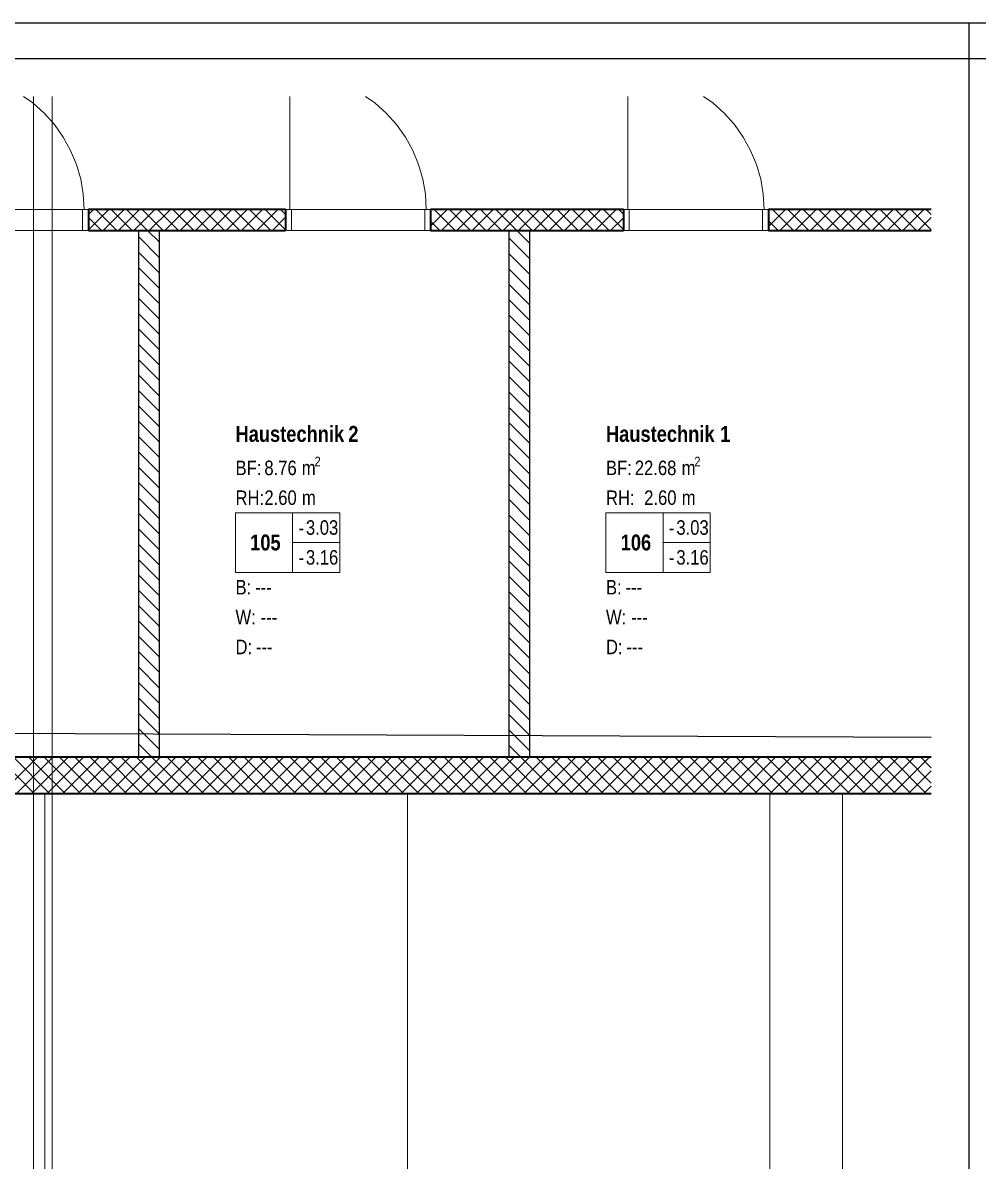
# Model space of a CAD drawing. Extents: x 885 to 2021, y 330 to 1122.
# Drawn here: x 1595.8 to 1727.6, y 798.9 to 956 of the extents above; entities that cross this region are included whole.
import ezdxf
from ezdxf.lldxf.tags import DXFTag

# ---------------------------------------------------------------- set-up
doc = ezdxf.new("R2010")
doc.units = 0
doc.layers.get('0').update_dxf_attribs({"lineweight": 25})
for name, color, linetype, lineweight in [('000-3 Kataster Parzellengrenzen', 7, 'Continuous', 25), ('010 Türen', 7, 'Continuous', 25), ('015 Innenwände', 7, 'Continuous', 25), ('015 Innenwände Bauteilschraffuren', 7, 'Continuous', 25), ('027 Oberhalb', 7, 'Continuous', 25), ('030 Bodenaufbauten', 7, 'Continuous', 25), ('035 Decken', 7, 'Continuous', 25), ('060 Möbel Einbau', 7, 'Continuous', 25), ('080 Raum Innen Kontur', 7, 'Continuous', 25), ('080 Raum Innen Kontur Neu', 7, 'Continuous', 25), ('080 Raum Innen Text', 7, 'Continuous', 25), ('080 Raum Innen Textrahmen', 7, 'Continuous', 25)]:
    doc.layers.add(name, color=color, linetype=linetype, lineweight=lineweight)
doc.layers.add('GP_Kopf', color=7, linetype='Continuous', lineweight=25, true_color=0xffff80)
doc.styles.get("Standard").update_dxf_attribs({"font": 'arial.ttf'})
tags = doc.linetypes.add('Strich 3_1mm Kanten', pattern=[0.004, 0.003, -0.001]).pattern_tags.tags
tags[6:7] = [DXFTag(74, 4), DXFTag(75, 0), DXFTag(340, '0'), DXFTag(46, 1.0), DXFTag(50, 0.0), DXFTag(44, 0.0), DXFTag(45, 0.0)]
tags[4:5] = [DXFTag(74, 4), DXFTag(75, 0), DXFTag(340, '0'), DXFTag(46, 1.0), DXFTag(50, 0.0), DXFTag(44, 0.0), DXFTag(45, 0.0)]
tags = doc.linetypes.add('Strichpunkt 3_1_1mm Achsen', pattern=[0.005, 0.003, -0.001, 0, -0.001]).pattern_tags.tags
tags[10:11] = [DXFTag(74, 4), DXFTag(75, 0), DXFTag(340, '0'), DXFTag(46, 1.0), DXFTag(50, 0.0), DXFTag(44, 0.0), DXFTag(45, 0.0)]
tags[8:9] = [DXFTag(74, 4), DXFTag(75, 0), DXFTag(340, '0'), DXFTag(46, 1.0), DXFTag(50, 0.0), DXFTag(44, 0.0), DXFTag(45, 0.0)]
tags[6:7] = [DXFTag(74, 4), DXFTag(75, 0), DXFTag(340, '0'), DXFTag(46, 1.0), DXFTag(50, 0.0), DXFTag(44, 0.0), DXFTag(45, 0.0)]
tags[4:5] = [DXFTag(74, 4), DXFTag(75, 0), DXFTag(340, '0'), DXFTag(46, 1.0), DXFTag(50, 0.0), DXFTag(44, 0.0), DXFTag(45, 0.0)]
tags = doc.linetypes.add('Strichpunkt 6_2_2mm Schnitt', pattern=[0.5, 0.3, -0.1, 0, -0.1]).pattern_tags.tags
tags[10:11] = [DXFTag(74, 4), DXFTag(75, 0), DXFTag(340, '0'), DXFTag(46, 1.0), DXFTag(50, 0.0), DXFTag(44, 0.0), DXFTag(45, 0.0)]
tags[8:9] = [DXFTag(74, 4), DXFTag(75, 0), DXFTag(340, '0'), DXFTag(46, 1.0), DXFTag(50, 0.0), DXFTag(44, 0.0), DXFTag(45, 0.0)]
tags[6:7] = [DXFTag(74, 4), DXFTag(75, 0), DXFTag(340, '0'), DXFTag(46, 1.0), DXFTag(50, 0.0), DXFTag(44, 0.0), DXFTag(45, 0.0)]
tags[4:5] = [DXFTag(74, 4), DXFTag(75, 0), DXFTag(340, '0'), DXFTag(46, 1.0), DXFTag(50, 0.0), DXFTag(44, 0.0), DXFTag(45, 0.0)]
tags = doc.linetypes.add('Unsichtbare Linie', pattern='A,0,[1,5773_032 -1.UG1.shx,S=10,R=0,X=0,Y=0],-10,0', length=10).pattern_tags.tags
tags[14:15] = [DXFTag(74, 4), DXFTag(75, 0), DXFTag(340, '0'), DXFTag(46, 1.0), DXFTag(50, 0.0), DXFTag(44, 0.0), DXFTag(45, 0.0)]
tags[12:13] = [DXFTag(74, 4), DXFTag(75, 0), DXFTag(340, '0'), DXFTag(46, 1.0), DXFTag(50, 0.0), DXFTag(44, 0.0), DXFTag(45, 0.0)]

# ---------------------------------------------------------------- blocks, each defined once
blk = doc.blocks.new('Polygon-A0T8DIMLAL', base_point=(891.37, 366.97))
at = {"color": 0, "linetype": 'ByBlock', "lineweight": -2, "ltscale": 0.25}
blk.add_line((891.37, 951.03), (1931.37, 951.03), dxfattribs=at)
blk = doc.blocks.new('Polygon-A0T8DIMNAL', base_point=(886.37, 361.97))
at = {"color": 0, "linetype": 'ByBlock', "lineweight": -2, "ltscale": 0.25}
blk.add_line((886.37, 955.97), (1936.37, 955.97), dxfattribs=at)
blk = doc.blocks.new('Referenz-A0T8DINEAL', base_point=(896.59, 372.19))
at = {"layer": '000-3 Kataster Parzellengrenzen', "color": 0, "linetype": 'Continuous', "lineweight": -2, "ltscale": 0.0625}
blk.add_line((1490.82, 858.39), (1721.15, 857.38), dxfattribs=at)
blk.add_line((1490.82, 858.39), (1721.15, 857.38), dxfattribs=at)
at = {"layer": '010 Türen', "color": 0, "linetype": 'Continuous', "lineweight": 13, "ltscale": 0.0169}
for p, q in [((1597.2, 944.9), (1595.92, 945.81)), ((1598.77, 943.5), (1597.2, 944.9)), ((1644.4, 944.9), (1643.12, 945.81)), ((1645.97, 943.5), (1644.4, 944.9)), ((1691, 944.9), (1689.72, 945.81)), ((1692.57, 943.5), (1691, 944.9)), ((1600.18, 941.92), (1598.77, 943.5)), ((1647.38, 941.92), (1645.97, 943.5)), ((1693.98, 941.92), (1692.57, 943.5)), ((1601.4, 940.2), (1600.18, 941.92)), ((1648.6, 940.2), (1647.38, 941.92)), ((1695.2, 940.2), (1693.98, 941.92)), ((1602.42, 938.36), (1601.4, 940.2)), ((1649.62, 938.36), (1648.6, 940.2)), ((1696.22, 938.36), (1695.2, 940.2)), ((1603.22, 936.41), (1602.42, 938.36)), ((1650.42, 936.41), (1649.62, 938.36)), ((1697.02, 936.41), (1696.22, 938.36)), ((1603.81, 934.39), (1603.22, 936.41)), ((1651.01, 934.39), (1650.42, 936.41)), ((1697.61, 934.39), (1697.02, 936.41)), ((1604.16, 932.31), (1603.81, 934.39)), ((1651.36, 932.31), (1651.01, 934.39)), ((1697.96, 932.31), (1697.61, 934.39)), ((1604.28, 930.2), (1604.16, 932.31)), ((1651.48, 930.2), (1651.36, 932.31)), ((1698.08, 930.2), (1697.96, 932.31))]:
    blk.add_line(p, q, dxfattribs=at)
at = {"layer": '010 Türen', "color": 0, "lineweight": 13}
for p, q in [((1632.68, 930.2), (1632.68, 945.81)), ((1679.28, 930.2), (1679.28, 945.81)), ((1604.08, 930.2), (1604.88, 930.2)), ((1604.08, 927.3), (1604.08, 930.2)), ((1604.88, 930.2), (1604.88, 927.3)), ((1632.08, 930.2), (1632.88, 930.2)), ((1632.08, 927.3), (1632.08, 930.2)), ((1632.88, 930.2), (1632.88, 927.3)), ((1651.28, 927.3), (1651.28, 930.2)), ((1651.28, 930.2), (1652.08, 930.2)), ((1652.08, 930.2), (1652.08, 927.3)), ((1678.68, 927.3), (1678.68, 930.2)), ((1678.68, 930.2), (1679.48, 930.2)), ((1679.48, 930.2), (1679.48, 927.3)), ((1697.88, 930.2), (1698.68, 930.2)), ((1697.88, 927.3), (1697.88, 930.2)), ((1698.68, 930.2), (1698.68, 927.3)), ((1604.88, 927.3), (1604.08, 927.3)), ((1632.88, 927.3), (1632.08, 927.3)), ((1652.08, 927.3), (1651.28, 927.3)), ((1679.48, 927.3), (1678.68, 927.3)), ((1698.68, 927.3), (1697.88, 927.3))]:
    blk.add_line(p, q, dxfattribs=at)
at = {"layer": '010 Türen', "color": 0, "lineweight": 35}
for p, q in [((1604.88, 930.2), (1604.88, 927.3)), ((1604.88, 930.2), (1604.88, 927.3)), ((1632.08, 930.2), (1632.08, 927.3)), ((1632.08, 930.2), (1632.08, 927.3)), ((1652.08, 930.2), (1652.08, 927.3)), ((1652.08, 930.2), (1652.08, 927.3)), ((1678.68, 930.2), (1678.68, 927.3)), ((1678.68, 930.2), (1678.68, 927.3)), ((1698.68, 930.2), (1698.68, 927.3)), ((1698.68, 930.2), (1698.68, 927.3))]:
    blk.add_line(p, q, dxfattribs=at)
at = {"layer": '015 Innenwände', "color": 0, "lineweight": 35}
for p, q in [((1632.08, 930.2), (1604.88, 930.2)), ((1604.88, 930.2), (1604.88, 927.3)), ((1632.08, 930.2), (1632.08, 927.3)), ((1678.68, 930.2), (1652.08, 930.2)), ((1652.08, 930.2), (1652.08, 927.3)), ((1678.68, 930.2), (1678.68, 927.3)), ((1721.15, 930.2), (1698.68, 930.2)), ((1698.68, 930.2), (1698.68, 927.3)), ((1604.88, 927.3), (1632.08, 927.3)), ((1652.08, 927.3), (1678.68, 927.3)), ((1698.68, 927.3), (1721.15, 927.3)), ((1721.15, 854.6), (1532.88, 854.6)), ((1532.88, 849.6), (1721.15, 849.6))]:
    blk.add_line(p, q, dxfattribs=at)
at = {"layer": '015 Innenwände', "color": 0, "lineweight": -2}
for p, q in [((1614.68, 927.3), (1611.78, 927.3)), ((1611.78, 927.3), (1611.78, 854.6)), ((1614.68, 854.6), (1614.68, 927.3)), ((1662.88, 927.3), (1662.88, 854.6)), ((1665.78, 927.3), (1662.88, 927.3)), ((1665.78, 854.6), (1665.78, 927.3)), ((1611.78, 854.6), (1614.68, 854.6)), ((1662.88, 854.6), (1665.78, 854.6))]:
    blk.add_line(p, q, dxfattribs=at)
at = {"layer": '015 Innenwände Bauteilschraffuren', "color": 0, "linetype": 'Continuous', "lineweight": 13, "ltscale": 0.0169}
for p, q in [((1604.88, 929.51), (1605.57, 930.2)), ((1604.88, 927.39), (1607.69, 930.2)), ((1608.81, 927.3), (1605.91, 930.2)), ((1606.91, 927.3), (1609.81, 930.2)), ((1610.93, 927.3), (1608.03, 930.2)), ((1609.03, 927.3), (1611.93, 930.2)), ((1613.05, 927.3), (1610.15, 930.2)), ((1611.15, 927.3), (1614.05, 930.2)), ((1615.17, 927.3), (1612.27, 930.2)), ((1613.28, 927.3), (1616.18, 930.2)), ((1617.29, 927.3), (1614.39, 930.2)), ((1615.4, 927.3), (1618.3, 930.2)), ((1619.42, 927.3), (1616.52, 930.2)), ((1617.52, 927.3), (1620.42, 930.2)), ((1621.54, 927.3), (1618.64, 930.2)), ((1619.64, 927.3), (1622.54, 930.2)), ((1623.66, 927.3), (1620.76, 930.2)), ((1621.76, 927.3), (1624.66, 930.2)), ((1625.78, 927.3), (1622.88, 930.2)), ((1623.88, 927.3), (1626.78, 930.2)), ((1627.9, 927.3), (1625, 930.2)), ((1626, 927.3), (1628.9, 930.2)), ((1630.02, 927.3), (1627.12, 930.2)), ((1628.12, 927.3), (1631.02, 930.2)), ((1632.08, 927.37), (1629.24, 930.2)), ((1632.08, 929.49), (1631.36, 930.2)), ((1652.08, 930.04), (1652.24, 930.2)), ((1652.08, 927.92), (1654.36, 930.2)), ((1655.48, 927.3), (1652.58, 930.2)), ((1653.58, 927.3), (1656.48, 930.2)), ((1657.6, 927.3), (1654.7, 930.2)), ((1655.7, 927.3), (1658.6, 930.2)), ((1659.72, 927.3), (1656.82, 930.2)), ((1657.82, 927.3), (1660.72, 930.2)), ((1661.84, 927.3), (1658.94, 930.2)), ((1659.94, 927.3), (1662.84, 930.2)), ((1663.96, 927.3), (1661.06, 930.2)), ((1662.07, 927.3), (1664.97, 930.2)), ((1666.08, 927.3), (1663.18, 930.2)), ((1664.19, 927.3), (1667.09, 930.2)), ((1668.21, 927.3), (1665.31, 930.2)), ((1666.31, 927.3), (1669.21, 930.2)), ((1670.33, 927.3), (1667.43, 930.2)), ((1668.43, 927.3), (1671.33, 930.2)), ((1672.45, 927.3), (1669.55, 930.2)), ((1670.55, 927.3), (1673.45, 930.2)), ((1674.57, 927.3), (1671.67, 930.2)), ((1672.67, 927.3), (1675.57, 930.2)), ((1676.69, 927.3), (1673.79, 930.2)), ((1674.79, 927.3), (1677.69, 930.2)), ((1678.68, 927.44), (1675.91, 930.2)), ((1678.68, 929.56), (1678.03, 930.2)), ((1698.68, 929.97), (1698.91, 930.2)), ((1698.68, 927.85), (1701.03, 930.2)), ((1702.15, 927.3), (1699.25, 930.2)), ((1700.25, 927.3), (1703.15, 930.2)), ((1704.27, 927.3), (1701.37, 930.2)), ((1702.37, 927.3), (1705.27, 930.2)), ((1706.39, 927.3), (1703.49, 930.2)), ((1704.49, 927.3), (1707.39, 930.2)), ((1708.51, 927.3), (1705.61, 930.2)), ((1706.61, 927.3), (1709.51, 930.2)), ((1710.63, 927.3), (1707.73, 930.2)), ((1708.73, 927.3), (1711.63, 930.2)), ((1712.75, 927.3), (1709.85, 930.2)), ((1710.86, 927.3), (1713.76, 930.2)), ((1714.87, 927.3), (1711.97, 930.2)), ((1712.98, 927.3), (1715.88, 930.2)), ((1717, 927.3), (1714.1, 930.2)), ((1715.1, 927.3), (1718, 930.2)), ((1719.12, 927.3), (1716.22, 930.2)), ((1717.22, 927.3), (1720.12, 930.2)), ((1721.15, 927.39), (1718.34, 930.2)), ((1721.15, 929.51), (1720.46, 930.2)), ((1606.69, 927.3), (1604.88, 929.11)), ((1630.25, 927.3), (1632.08, 929.14)), ((1653.36, 927.3), (1652.08, 928.58)), ((1676.91, 927.3), (1678.68, 929.07)), ((1700.03, 927.3), (1698.68, 928.65)), ((1719.34, 927.3), (1721.15, 929.11)), ((1613.05, 927.3), (1614.68, 925.68)), ((1663.96, 927.3), (1665.78, 925.49)), ((1611.78, 926.45), (1614.68, 923.55)), ((1662.88, 926.27), (1665.78, 923.37)), ((1611.78, 924.33), (1614.68, 921.43)), ((1662.88, 924.14), (1665.78, 921.24)), ((1611.78, 922.21), (1614.68, 919.31)), ((1662.88, 922.02), (1665.78, 919.12)), ((1611.78, 920.09), (1614.68, 917.19)), ((1662.88, 919.9), (1665.78, 917)), ((1611.78, 917.97), (1614.68, 915.07)), ((1662.88, 917.78), (1665.78, 914.88)), ((1611.78, 915.85), (1614.68, 912.95)), ((1662.88, 915.66), (1665.78, 912.76)), ((1611.78, 913.73), (1614.68, 910.83)), ((1662.88, 913.54), (1665.78, 910.64)), ((1611.78, 911.6), (1614.68, 908.7)), ((1662.88, 911.42), (1665.78, 908.52)), ((1611.78, 909.48), (1614.68, 906.58)), ((1662.88, 909.3), (1665.78, 906.4)), ((1611.78, 907.36), (1614.68, 904.46)), ((1662.88, 907.17), (1665.78, 904.27)), ((1611.78, 905.24), (1614.68, 902.34)), ((1662.88, 905.05), (1665.78, 902.15)), ((1611.78, 903.12), (1614.68, 900.22)), ((1662.88, 902.93), (1665.78, 900.03)), ((1611.78, 901), (1614.68, 898.1)), ((1662.88, 900.81), (1665.78, 897.91)), ((1611.78, 898.88), (1614.68, 895.98)), ((1662.88, 898.69), (1665.78, 895.79)), ((1611.78, 896.76), (1614.68, 893.86)), ((1662.88, 896.57), (1665.78, 893.67)), ((1611.78, 894.63), (1614.68, 891.73)), ((1662.88, 894.45), (1665.78, 891.55)), ((1611.78, 892.51), (1614.68, 889.61)), ((1662.88, 892.32), (1665.78, 889.42)), ((1611.78, 890.39), (1614.68, 887.49)), ((1662.88, 890.2), (1665.78, 887.3)), ((1611.78, 888.27), (1614.68, 885.37)), ((1662.88, 888.08), (1665.78, 885.18)), ((1611.78, 886.15), (1614.68, 883.25)), ((1662.88, 885.96), (1665.78, 883.06)), ((1611.78, 884.03), (1614.68, 881.13)), ((1662.88, 883.84), (1665.78, 880.94)), ((1611.78, 881.91), (1614.68, 879.01)), ((1662.88, 881.72), (1665.78, 878.82)), ((1611.78, 879.79), (1614.68, 876.89)), ((1662.88, 879.6), (1665.78, 876.7)), ((1611.78, 877.66), (1614.68, 874.76)), ((1662.88, 877.48), (1665.78, 874.58)), ((1611.78, 875.54), (1614.68, 872.64)), ((1662.88, 875.35), (1665.78, 872.45)), ((1611.78, 873.42), (1614.68, 870.52)), ((1662.88, 873.23), (1665.78, 870.33)), ((1611.78, 871.3), (1614.68, 868.4)), ((1662.88, 871.11), (1665.78, 868.21)), ((1611.78, 869.18), (1614.68, 866.28)), ((1662.88, 868.99), (1665.78, 866.09)), ((1611.78, 867.06), (1614.68, 864.16)), ((1662.88, 866.87), (1665.78, 863.97)), ((1611.78, 864.94), (1614.68, 862.04)), ((1662.88, 864.75), (1665.78, 861.85)), ((1611.78, 862.81), (1614.68, 859.91)), ((1662.88, 862.63), (1665.78, 859.73)), ((1611.78, 860.69), (1614.68, 857.79)), ((1662.88, 860.5), (1665.78, 857.6)), ((1611.78, 858.57), (1614.68, 855.67)), ((1662.88, 858.38), (1665.78, 855.48)), ((1611.78, 856.45), (1613.63, 854.6)), ((1662.88, 856.26), (1664.54, 854.6)), ((1597.41, 849.6), (1592.41, 854.6)), ((1592.85, 849.6), (1597.85, 854.6)), ((1599.53, 849.6), (1594.53, 854.6)), ((1594.97, 849.6), (1599.97, 854.6)), ((1601.66, 849.6), (1596.66, 854.6)), ((1597.09, 849.6), (1602.09, 854.6)), ((1603.78, 849.6), (1598.78, 854.6)), ((1599.21, 849.6), (1604.21, 854.6)), ((1605.9, 849.6), (1600.9, 854.6)), ((1601.34, 849.6), (1606.34, 854.6)), ((1608.02, 849.6), (1603.02, 854.6)), ((1603.46, 849.6), (1608.46, 854.6)), ((1610.14, 849.6), (1605.14, 854.6)), ((1605.58, 849.6), (1610.58, 854.6)), ((1612.26, 849.6), (1607.26, 854.6)), ((1607.7, 849.6), (1612.7, 854.6)), ((1614.38, 849.6), (1609.38, 854.6)), ((1609.82, 849.6), (1614.82, 854.6)), ((1616.5, 849.6), (1611.5, 854.6)), ((1611.94, 849.6), (1616.94, 854.6)), ((1618.63, 849.6), (1613.63, 854.6)), ((1614.06, 849.6), (1619.06, 854.6)), ((1620.75, 849.6), (1615.75, 854.6)), ((1616.19, 849.6), (1621.19, 854.6)), ((1622.87, 849.6), (1617.87, 854.6)), ((1618.31, 849.6), (1623.31, 854.6)), ((1624.99, 849.6), (1619.99, 854.6)), ((1620.43, 849.6), (1625.43, 854.6)), ((1627.11, 849.6), (1622.11, 854.6)), ((1622.55, 849.6), (1627.55, 854.6)), ((1629.23, 849.6), (1624.23, 854.6)), ((1624.67, 849.6), (1629.67, 854.6)), ((1631.35, 849.6), (1626.35, 854.6)), ((1626.79, 849.6), (1631.79, 854.6)), ((1633.48, 849.6), (1628.48, 854.6)), ((1628.91, 849.6), (1633.91, 854.6)), ((1635.6, 849.6), (1630.6, 854.6)), ((1631.03, 849.6), (1636.03, 854.6)), ((1637.72, 849.6), (1632.72, 854.6)), ((1633.16, 849.6), (1638.16, 854.6)), ((1639.84, 849.6), (1634.84, 854.6)), ((1635.28, 849.6), (1640.28, 854.6)), ((1641.96, 849.6), (1636.96, 854.6)), ((1637.4, 849.6), (1642.4, 854.6)), ((1644.08, 849.6), (1639.08, 854.6)), ((1639.52, 849.6), (1644.52, 854.6)), ((1646.2, 849.6), (1641.2, 854.6)), ((1641.64, 849.6), (1646.64, 854.6)), ((1648.32, 849.6), (1643.32, 854.6)), ((1643.76, 849.6), (1648.76, 854.6)), ((1650.45, 849.6), (1645.45, 854.6)), ((1645.88, 849.6), (1650.88, 854.6)), ((1652.57, 849.6), (1647.57, 854.6)), ((1648.01, 849.6), (1653.01, 854.6)), ((1654.69, 849.6), (1649.69, 854.6)), ((1650.13, 849.6), (1655.13, 854.6)), ((1656.81, 849.6), (1651.81, 854.6)), ((1652.25, 849.6), (1657.25, 854.6)), ((1658.93, 849.6), (1653.93, 854.6)), ((1654.37, 849.6), (1659.37, 854.6)), ((1661.05, 849.6), (1656.05, 854.6)), ((1656.49, 849.6), (1661.49, 854.6)), ((1663.17, 849.6), (1658.17, 854.6)), ((1658.61, 849.6), (1663.61, 854.6)), ((1665.3, 849.6), (1660.3, 854.6)), ((1660.73, 849.6), (1665.73, 854.6)), ((1667.42, 849.6), (1662.42, 854.6)), ((1662.85, 849.6), (1667.85, 854.6)), ((1669.54, 849.6), (1664.54, 854.6)), ((1664.98, 849.6), (1669.98, 854.6)), ((1671.66, 849.6), (1666.66, 854.6)), ((1667.1, 849.6), (1672.1, 854.6)), ((1673.78, 849.6), (1668.78, 854.6)), ((1669.22, 849.6), (1674.22, 854.6)), ((1675.9, 849.6), (1670.9, 854.6)), ((1671.34, 849.6), (1676.34, 854.6)), ((1678.02, 849.6), (1673.02, 854.6)), ((1673.46, 849.6), (1678.46, 854.6)), ((1680.14, 849.6), (1675.14, 854.6)), ((1675.58, 849.6), (1680.58, 854.6)), ((1682.27, 849.6), (1677.27, 854.6)), ((1677.7, 849.6), (1682.7, 854.6)), ((1684.39, 849.6), (1679.39, 854.6)), ((1679.83, 849.6), (1684.83, 854.6)), ((1686.51, 849.6), (1681.51, 854.6)), ((1681.95, 849.6), (1686.95, 854.6)), ((1688.63, 849.6), (1683.63, 854.6)), ((1684.07, 849.6), (1689.07, 854.6)), ((1690.75, 849.6), (1685.75, 854.6)), ((1686.19, 849.6), (1691.19, 854.6)), ((1692.87, 849.6), (1687.87, 854.6)), ((1688.31, 849.6), (1693.31, 854.6)), ((1694.99, 849.6), (1689.99, 854.6)), ((1690.43, 849.6), (1695.43, 854.6)), ((1697.12, 849.6), (1692.12, 854.6)), ((1692.55, 849.6), (1697.55, 854.6)), ((1699.24, 849.6), (1694.24, 854.6)), ((1694.67, 849.6), (1699.67, 854.6)), ((1701.36, 849.6), (1696.36, 854.6)), ((1696.8, 849.6), (1701.8, 854.6)), ((1703.48, 849.6), (1698.48, 854.6)), ((1698.92, 849.6), (1703.92, 854.6)), ((1705.6, 849.6), (1700.6, 854.6)), ((1701.04, 849.6), (1706.04, 854.6)), ((1707.72, 849.6), (1702.72, 854.6)), ((1703.16, 849.6), (1708.16, 854.6)), ((1709.84, 849.6), (1704.84, 854.6)), ((1705.28, 849.6), (1710.28, 854.6)), ((1711.96, 849.6), (1706.96, 854.6)), ((1707.4, 849.6), (1712.4, 854.6)), ((1714.09, 849.6), (1709.09, 854.6)), ((1709.52, 849.6), (1714.52, 854.6)), ((1716.21, 849.6), (1711.21, 854.6)), ((1711.64, 849.6), (1716.64, 854.6)), ((1718.33, 849.6), (1713.33, 854.6)), ((1713.77, 849.6), (1718.77, 854.6)), ((1720.45, 849.6), (1715.45, 854.6)), ((1715.89, 849.6), (1720.89, 854.6)), ((1721.15, 851.02), (1717.57, 854.6)), ((1721.15, 853.14), (1719.69, 854.6)), ((1718.01, 849.6), (1721.15, 852.75)), ((1720.13, 849.6), (1721.15, 850.62))]:
    blk.add_line(p, q, dxfattribs=at)
at = {"layer": '027 Oberhalb', "color": 0, "linetype": 'Strichpunkt 6_2_2mm Schnitt', "lineweight": 13, "ltscale": 0.0169}
blk.add_line((1597.28, 552.6), (1597.28, 945.81), dxfattribs=at)
at = {"layer": '030 Bodenaufbauten', "color": 0, "linetype": 'Unsichtbare Linie', "lineweight": 13, "ltscale": 0.0169}
blk.add_line((1532.88, 849.6), (1721.15, 849.6), dxfattribs=at)
at = {"layer": '035 Decken', "color": 0, "linetype": 'Strichpunkt 3_1_1mm Achsen', "lineweight": 13, "ltscale": 0.002197}
blk.add_line((1599.88, 566), (1599.88, 945.81), dxfattribs=at)
at = {"layer": '035 Decken', "color": 0, "linetype": 'Continuous', "lineweight": 13, "ltscale": 0.0169}
blk.add_line((1721.15, 854.6), (1527.88, 854.6), dxfattribs=at)
at = {"layer": '035 Decken', "color": 0, "linetype": 'Strich 3_1mm Kanten', "lineweight": 13, "ltscale": 0.002197}
blk.add_line((1527.88, 854.6), (1721.15, 854.6), dxfattribs=at)
at = {"layer": '060 Möbel Einbau', "color": 0, "lineweight": 13}
for p, q in [((1648.88, 849.6), (1598.88, 849.6)), ((1598.88, 849.6), (1598.88, 749.6)), ((1648.88, 849.6), (1648.88, 749.6)), ((1648.88, 849.6), (1648.88, 749.6)), ((1698.88, 849.6), (1648.88, 849.6)), ((1698.88, 849.6), (1698.88, 749.6)), ((1708.88, 849.6), (1708.88, 749.6)), ((1721.15, 849.6), (1708.88, 849.6))]:
    blk.add_line(p, q, dxfattribs=at)
at = {"layer": '080 Raum Innen Kontur', "color": 0, "linetype": 'Continuous', "lineweight": 13, "ltscale": 0.0169}
for p, q in [((1532.88, 930.2), (1721.15, 930.2)), ((1611.78, 927.3), (1570.78, 927.3)), ((1611.78, 854.6), (1611.78, 927.3)), ((1614.68, 927.3), (1614.68, 854.6)), ((1662.88, 927.3), (1614.68, 927.3)), ((1662.88, 854.6), (1662.88, 927.3)), ((1665.78, 927.3), (1665.78, 854.6)), ((1721.15, 927.3), (1665.78, 927.3)), ((1570.78, 854.6), (1611.78, 854.6)), ((1614.68, 854.6), (1662.88, 854.6)), ((1665.78, 854.6), (1721.15, 854.6))]:
    blk.add_line(p, q, dxfattribs=at)
at = {"layer": '080 Raum Innen Kontur Neu', "color": 0, "linetype": 'Continuous', "lineweight": 13, "ltscale": 0.0169}
blk.add_line((1721.15, 849.6), (1532.88, 849.6), dxfattribs=at)
at = {"layer": '080 Raum Innen Textrahmen', "color": 0, "lineweight": 13}
for p, q in [((1625.17, 888.34), (1639.55, 888.34)), ((1625.17, 880.1), (1625.17, 888.34)), ((1633.04, 888.34), (1633.04, 880.1)), ((1639.55, 888.34), (1639.55, 880.1)), ((1676.27, 888.34), (1690.65, 888.34)), ((1676.27, 880.1), (1676.27, 888.34)), ((1684.14, 888.34), (1684.14, 880.1)), ((1690.65, 888.34), (1690.65, 880.1)), ((1633.04, 884.22), (1639.55, 884.22)), ((1684.14, 884.22), (1690.65, 884.22)), ((1639.55, 880.1), (1625.17, 880.1)), ((1690.65, 880.1), (1676.27, 880.1))]:
    blk.add_line(p, q, dxfattribs=at)
at = {"layer": '080 Raum Innen Text', "color": 0, "linetype": 'Continuous', "lineweight": 13, "ltscale": 0.002197, "attachment_point": 1}
for s, insert, char_height in [('{\\fArial Narrow|b1|i0;Haustechnik}', (1625.17, 900.33), 2.2), ('{\\fArial Narrow|b1|i0;2}', (1640.73, 900.33), 2.2), ('{\\fArial Narrow|b1|i0;Haustechnik}', (1676.27, 900.33), 2.2), ('{\\fArial Narrow|b1|i0;1}', (1692.03, 900.33), 2.2), ('{\\fArial Narrow;2}', (1636.07, 896.08), 1.32), ('{\\fArial Narrow;2}', (1688.47, 896.08), 1.32), ('{\\fArial Narrow;BF:}', (1625.17, 895.54), 2), ('{\\fArial Narrow;8.76}', (1629.15, 895.54), 2), ('{\\fArial Narrow;m}', (1634.31, 895.54), 2), ('{\\fArial Narrow;BF:}', (1676.27, 895.54), 2), ('{\\fArial Narrow;22.68}', (1680.25, 895.54), 2), ('{\\fArial Narrow;m}', (1686.71, 895.54), 2), ('{\\fArial Narrow;RH:}', (1625.17, 891.42), 2), ('{\\fArial Narrow;2.60}', (1629.15, 891.43), 2), ('{\\fArial Narrow;m}', (1634.33, 891.43), 2), ('{\\fArial Narrow;RH:}', (1676.27, 891.42), 2), ('{\\fArial Narrow;2.60}', (1681.54, 891.43), 2), ('{\\fArial Narrow;m}', (1686.72, 891.43), 2), ('{\\fArial Narrow;-}', (1633.86, 887.28), 2), ('{\\fArial Narrow;3.03}', (1634.88, 887.31), 2), ('{\\fArial Narrow;-}', (1684.96, 887.28), 2), ('{\\fArial Narrow;3.03}', (1685.98, 887.31), 2), ('{\\fArial Narrow|b1|i0;105}', (1627.19, 885.34), 2.2), ('{\\fArial Narrow|b1|i0;106}', (1678.3, 885.34), 2.2), ('{\\fArial Narrow;3.16}', (1634.88, 883.19), 2), ('{\\fArial Narrow;3.16}', (1685.98, 883.19), 2), ('{\\fArial Narrow;-}', (1633.86, 883.16), 2), ('{\\fArial Narrow;-}', (1684.96, 883.16), 2), ('{\\fArial Narrow;B:}', (1625.17, 879.07), 2), ('{\\fArial Narrow;B:}', (1676.27, 879.07), 2), ('{\\fArial Narrow;---}', (1627.87, 879.07), 2), ('{\\fArial Narrow;---}', (1678.97, 879.07), 2), ('{\\fArial Narrow;W:}', (1625.17, 874.95), 2), ('{\\fArial Narrow;---}', (1628.64, 874.95), 2), ('{\\fArial Narrow;W:}', (1676.27, 874.95), 2), ('{\\fArial Narrow;---}', (1679.74, 874.95), 2), ('{\\fArial Narrow;D:}', (1625.17, 870.83), 2), ('{\\fArial Narrow;D:}', (1676.27, 870.83), 2), ('{\\fArial Narrow;---}', (1627.99, 870.83), 2), ('{\\fArial Narrow;---}', (1679.09, 870.83), 2)]:
    blk.add_mtext(s, dxfattribs=dict(at, insert=insert, char_height=char_height))

msp = doc.modelspace()

# ---------------------------------------------------------------- linework, layer by layer
at = {"layer": 'GP_Kopf', "ltscale": 0.25}
msp.add_line((1726.37, 361.97), (1726.37, 955.97), dxfattribs=at)

# ---------------------------------------------------------------- block references
at = {"color": 8, "lineweight": 25, "ltscale": 0.25, "true_color": 0x808080}
msp.add_blockref('Referenz-A0T8DINEAL', (896.59, 372.19), dxfattribs=at)
at = {"layer": 'GP_Kopf', "ltscale": 0.25}
for name, p in [('Polygon-A0T8DIMNAL', (886.37, 361.97)), ('Polygon-A0T8DIMLAL', (891.37, 366.97))]:
    msp.add_blockref(name, p, dxfattribs=at)

doc.saveas('drawing.dxf')
